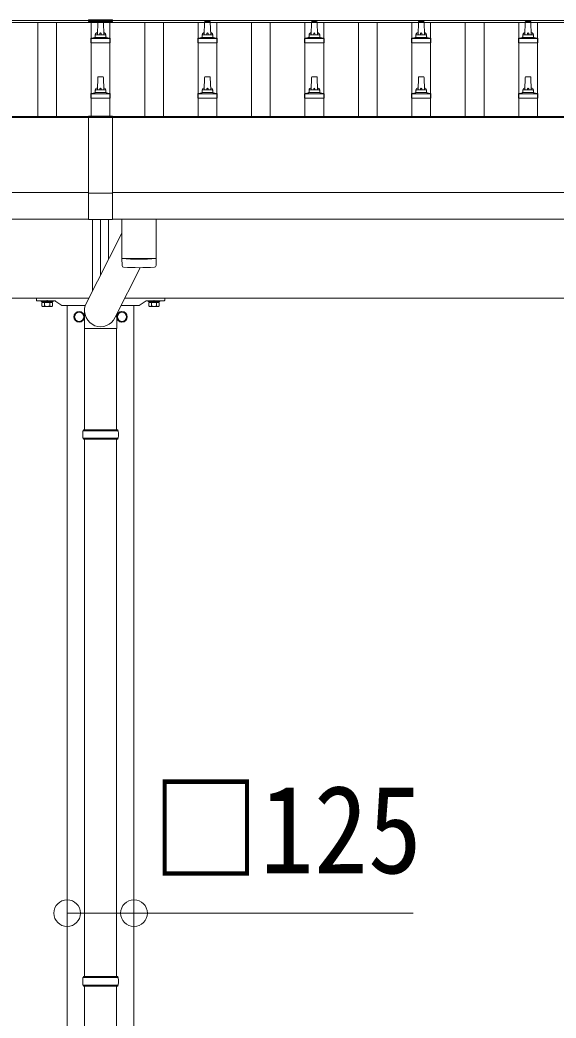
# Model space of a CAD drawing. Units: millimetres at full size, sheet at 1:50; details may follow other scales. Extents: x -14053 to 14053, y -9700 to 9700.
# Drawn here: x -3127 to -2124, y -3600 to -1733 of the extents above; entities that cross this region are included whole.
import ezdxf
from ezdxf.enums import TextEntityAlignment as Align

# ---------------------------------------------------------------- set-up
doc = ezdxf.new("R2010")
doc.units = ezdxf.units.MM
doc.header["$LTSCALE"] = 50
doc.header["$PDMODE"] = 32
doc.header["$PDSIZE"] = 50
for name, color, linetype, lineweight in [('0-1_Defpoints', 4, 'Continuous', 9), ('0-2_TEXT1', 5, 'Continuous', 5), ('0-3_SHAPE', 7, 'Continuous', 9), ('0-6_PARTS1', 6, 'Continuous', 9)]:
    doc.layers.add(name, color=color, linetype=linetype, lineweight=lineweight)
doc.styles.add('ＭＳ ゴシック', font='')
doc.styles.get('ＭＳ ゴシック').set_extended_font_data('MS Gothic')

msp = doc.modelspace()

# ---------------------------------------------------------------- linework, layer by layer
at = {"layer": '0-1_Defpoints'}
for p, q in [((-8999.38, -1734.26), (-2998.88, -1734.26)), ((-1153.38, -1734.26), (-2953.88, -1734.26)), ((-8999.38, -1737.85), (-2976.38, -1737.85)), ((-1153.38, -1737.85), (-2976.38, -1737.85)), ((-8997.38, -1913.87), (-2998.88, -1913.87)), ((-8997.38, -1915.76), (-2976.38, -1915.76)), ((-2998.88, -1912.91), (-2998.88, -2106.48)), ((-1155.38, -1915.76), (-2997.38, -1915.76)), ((-2953.88, -1912.91), (-2953.88, -2106.48)), ((-1155.38, -1913.87), (-2953.88, -1913.87)), ((-2998.88, -2055.65), (-8997.38, -2055.65)), ((-2998.88, -2057.18), (-2953.88, -2057.18)), ((-2953.88, -2055.65), (-1155.38, -2055.65)), ((-8997.38, -2105.47), (-2998.88, -2105.47)), ((-2991.38, -2239.59), (-2991.38, -2106.48)), ((-2976.38, -2210.22), (-2976.38, -2106.48)), ((-2961.38, -2180.85), (-2961.38, -2106.48)), ((-1155.38, -2105.47), (-2953.88, -2105.47)), ((-2998.42, -2253.37), (-8881.47, -2253.37)), ((-3096.38, -2254.37), (-3096.38, -2256.37)), ((-3096.38, -2256.37), (-3096.38, -2257.37)), ((-2998.42, -2253.37), (-3095.38, -2253.37)), ((-2931.05, -2253.37), (-1176.38, -2253.37)), ((-2931.05, -2253.37), (-2857.38, -2253.37)), ((-2856.38, -2254.37), (-2856.38, -2256.37)), ((-2856.38, -2256.37), (-2856.38, -2257.37)), ((-3095.38, -2258.37), (-3077.05, -2258.37)), ((-3086.2, -2261.77), (-3086.2, -2268.01)), ((-3066.57, -2261.77), (-3086.2, -2261.77)), ((-3084.88, -2268.77), (-3086.2, -2268.01)), ((-3067.88, -2268.77), (-3084.88, -2268.77)), ((-3081.29, -2261.77), (-3081.29, -2268.01)), ((-3075.71, -2258.37), (-3063.25, -2258.37)), ((-3071.47, -2261.77), (-3071.47, -2268.01)), ((-3067.88, -2268.77), (-3066.57, -2268.01)), ((-3066.57, -2261.77), (-3066.57, -2268.01)), ((-3059.84, -2259.44), (-3048.64, -2267.19)), ((-3017.05, -2267.37), (-3048.07, -2267.37)), ((-3038.88, -5253.37), (-3038.88, -2267.37)), ((-3005.45, -2267.37), (-3015.71, -2267.37)), ((-2938.2, -2267.37), (-2904.69, -2267.37)), ((-2913.88, -2267.37), (-2913.88, -5253.37)), ((-2892.92, -2259.44), (-2904.12, -2267.19)), ((-2877.05, -2258.37), (-2889.51, -2258.37)), ((-2886.2, -2261.77), (-2886.2, -2268.01)), ((-2886.2, -2261.77), (-2866.57, -2261.77)), ((-2884.88, -2268.77), (-2886.2, -2268.01)), ((-2884.88, -2268.77), (-2867.88, -2268.77)), ((-2881.29, -2261.77), (-2881.29, -2268.01)), ((-2857.38, -2258.37), (-2875.71, -2258.37)), ((-2871.47, -2261.77), (-2871.47, -2268.01)), ((-2867.88, -2268.77), (-2866.57, -2268.01)), ((-2866.57, -2261.77), (-2866.57, -2268.01)), ((-3007.78, -2288.12), (-3007.88, -2288.12)), ((-3007.78, -2288.62), (-3007.88, -2288.62)), ((-2944.98, -2288.12), (-2944.88, -2288.12)), ((-2944.98, -2288.62), (-2944.88, -2288.62))]:
    msp.add_line(p, q, dxfattribs=at)
for points in [[(-3087.38, -2258.37), (-3065.38, -2258.37), (-3065.38, -2259.97), (-3087.38, -2259.97)], [(-3067.78, -2259.97), (-3067.78, -2261.77), (-3084.98, -2261.77), (-3084.98, -2259.97)], [(-2865.38, -2258.37), (-2887.38, -2258.37), (-2887.38, -2259.97), (-2865.38, -2259.97)], [(-2884.98, -2259.97), (-2884.98, -2261.77), (-2867.78, -2261.77), (-2867.78, -2259.97)], [(-3016.38, -2278.56), (-3024.88, -2283.46), (-3024.88, -2293.28), (-3016.38, -2298.19), (-3007.88, -2293.28), (-3007.88, -2283.46)], [(-2936.38, -2278.56), (-2927.88, -2283.46), (-2927.88, -2293.28), (-2936.38, -2298.19), (-2944.88, -2293.28), (-2944.88, -2283.46)]]:
    msp.add_lwpolyline(points, close=True, dxfattribs=at)
for centre, radius in [((-3016.38, -2288.37), 10), ((-3016.38, -2288.37), 8.5), ((-2936.38, -2288.37), 10), ((-2936.38, -2288.37), 8.5)]:
    msp.add_circle(centre, radius, dxfattribs=at)
for centre, radius, start, end in [((-3095.38, -2254.37), 1, 90, 180), ((-3095.38, -2257.37), 1, 180, 270), ((-3076.38, -2258.37), 0.5, 16.60155, 163.39845), ((-2876.38, -2258.37), 0.5, 16.60155, 163.39845), ((-2857.38, -2254.37), 1, 0, 90), ((-2857.38, -2257.37), 1, 270, 0), ((-3083.74, -2264.43), 4.34, 235.61575, 304.38425), ((-3076.38, -2252.53), 16.24, 252.41205, 287.58795), ((-3077.05, -2258.17), 0.2, 270, 343.39845), ((-3075.71, -2258.17), 0.2, 196.60155, 270), ((-3069.02, -2264.43), 4.34, 235.61575, 304.38425), ((-3063.25, -2264.37), 6, 55.30485, 90), ((-3048.07, -2266.37), 1, 235.30485, 270), ((-3017.05, -2267.17), 0.2, 270, 343.39845), ((-3016.38, -2267.37), 0.5, 16.60155, 163.39845), ((-3015.71, -2267.17), 0.2, 196.60155, 270), ((-2904.69, -2266.37), 1, 270, 304.69515), ((-2889.51, -2264.37), 6, 90, 124.69515), ((-2883.74, -2264.43), 4.34, 235.61575, 304.38425), ((-2876.38, -2252.53), 16.24, 252.41205, 287.58795), ((-2877.05, -2258.17), 0.2, 270, 343.39845), ((-2875.71, -2258.17), 0.2, 196.60155, 270), ((-2869.02, -2264.43), 4.34, 235.61575, 304.38425), ((-3016.38, -2288.37), 8.6, 171.25399, 188.74601), ((-3016.38, -2288.37), 8.6, 111.25399, 128.74601), ((-3016.38, -2288.37), 8.6, 231.25399, 248.74601), ((-3016.38, -2288.37), 8.6, 51.25399, 68.74601), ((-3016.38, -2288.37), 8.6, 291.25399, 308.74601), ((-3016.38, -2288.37), 8.6, 1.66581, 8.74601), ((-3016.38, -2288.37), 8.6, 351.25399, 358.33419), ((-2936.38, -2288.37), 8.6, 171.25399, 178.33419), ((-2936.38, -2288.37), 8.6, 181.66581, 188.74601), ((-2936.38, -2288.37), 8.6, 111.25399, 128.74601), ((-2936.38, -2288.37), 8.6, 231.25399, 248.74601), ((-2936.38, -2288.37), 8.6, 51.25399, 68.74601), ((-2936.38, -2288.37), 8.6, 291.25399, 308.74601), ((-2936.38, -2288.37), 8.6, 351.25399, 8.74601)]:
    msp.add_arc(centre, radius, start, end, dxfattribs=at)
at = {"layer": '0-2_TEXT1'}
for p, q in [((-2998.88, -1733.26), (-2998.88, -1736.11)), ((-2953.88, -1733.26), (-2998.88, -1733.26)), ((-2953.88, -1735.11), (-2998.88, -1735.11)), ((-2953.88, -1733.26), (-2953.88, -1736.11)), ((-2953.88, -1736.11), (-2998.88, -1736.11)), ((-2982.38, -1760.78), (-2981.65, -1737.25)), ((-2980.65, -1736.28), (-2972.11, -1736.28)), ((-2976.38, -1736.11), (-2976.38, -1737.85)), ((-2971.11, -1737.25), (-2970.38, -1760.78)), ((-2781.65, -1737.25), (-2782.38, -1760.78)), ((-2772.11, -1736.28), (-2780.65, -1736.28)), ((-2770.38, -1760.78), (-2771.11, -1737.25)), ((-2581.65, -1737.25), (-2582.38, -1760.78)), ((-2572.11, -1736.28), (-2580.65, -1736.28)), ((-2570.38, -1760.78), (-2571.11, -1737.25)), ((-2381.65, -1737.25), (-2382.38, -1760.78)), ((-2372.11, -1736.28), (-2380.65, -1736.28)), ((-2370.38, -1760.78), (-2371.11, -1737.25)), ((-2181.65, -1737.25), (-2182.38, -1760.78)), ((-2172.11, -1736.28), (-2180.65, -1736.28)), ((-2170.38, -1760.78), (-2171.11, -1737.25)), ((-2994.63, -1776.28), (-2994.63, -1768.56)), ((-2994.25, -1767.78), (-2958.51, -1767.78)), ((-2993.87, -1767.59), (-2987.14, -1765.96)), ((-2986.76, -1765.78), (-2966, -1765.78)), ((-2986.38, -1764.99), (-2986.38, -1760.78)), ((-2985.38, -1760.78), (-2967.38, -1760.78)), ((-2966.38, -1764.99), (-2966.38, -1760.78)), ((-2958.89, -1767.59), (-2965.62, -1765.96)), ((-2958.13, -1776.28), (-2958.13, -1768.56)), ((-2794.63, -1776.28), (-2794.63, -1768.56)), ((-2758.51, -1767.78), (-2794.25, -1767.78)), ((-2793.87, -1767.59), (-2787.14, -1765.96)), ((-2766, -1765.78), (-2786.76, -1765.78)), ((-2786.38, -1764.99), (-2786.38, -1760.78)), ((-2767.38, -1760.78), (-2785.38, -1760.78)), ((-2766.38, -1764.99), (-2766.38, -1760.78)), ((-2758.89, -1767.59), (-2765.62, -1765.96)), ((-2758.13, -1776.28), (-2758.13, -1768.56)), ((-2594.63, -1776.28), (-2594.63, -1768.56)), ((-2558.51, -1767.78), (-2594.25, -1767.78)), ((-2593.87, -1767.59), (-2587.14, -1765.96)), ((-2566, -1765.78), (-2586.76, -1765.78)), ((-2586.38, -1764.99), (-2586.38, -1760.78)), ((-2567.38, -1760.78), (-2585.38, -1760.78)), ((-2566.38, -1764.99), (-2566.38, -1760.78)), ((-2558.89, -1767.59), (-2565.62, -1765.96)), ((-2558.13, -1776.28), (-2558.13, -1768.56)), ((-2394.63, -1776.28), (-2394.63, -1768.56)), ((-2358.51, -1767.78), (-2394.25, -1767.78)), ((-2393.87, -1767.59), (-2387.14, -1765.96)), ((-2366, -1765.78), (-2386.76, -1765.78)), ((-2386.38, -1764.99), (-2386.38, -1760.78)), ((-2367.38, -1760.78), (-2385.38, -1760.78)), ((-2366.38, -1764.99), (-2366.38, -1760.78)), ((-2358.89, -1767.59), (-2365.62, -1765.96)), ((-2358.13, -1776.28), (-2358.13, -1768.56)), ((-2194.63, -1776.28), (-2194.63, -1768.56)), ((-2158.51, -1767.78), (-2194.25, -1767.78)), ((-2193.87, -1767.59), (-2187.14, -1765.96)), ((-2166, -1765.78), (-2186.76, -1765.78)), ((-2186.38, -1764.99), (-2186.38, -1760.78)), ((-2167.38, -1760.78), (-2185.38, -1760.78)), ((-2166.38, -1764.99), (-2166.38, -1760.78)), ((-2158.89, -1767.59), (-2165.62, -1765.96)), ((-2158.13, -1776.28), (-2158.13, -1768.56)), ((-2958.13, -1776.28), (-2994.63, -1776.28)), ((-2794.63, -1776.28), (-2758.13, -1776.28)), ((-2594.63, -1776.28), (-2558.13, -1776.28)), ((-2394.63, -1776.28), (-2358.13, -1776.28)), ((-2194.63, -1776.28), (-2158.13, -1776.28)), ((-2982.38, -1864.11), (-2981.65, -1840.59)), ((-2980.65, -1839.61), (-2972.11, -1839.61)), ((-2971.11, -1840.59), (-2970.38, -1864.11)), ((-2781.65, -1840.59), (-2782.38, -1864.11)), ((-2772.11, -1839.61), (-2780.65, -1839.61)), ((-2770.38, -1864.11), (-2771.11, -1840.59)), ((-2581.65, -1840.59), (-2582.38, -1864.11)), ((-2572.11, -1839.61), (-2580.65, -1839.61)), ((-2570.38, -1864.11), (-2571.11, -1840.59)), ((-2381.65, -1840.59), (-2382.38, -1864.11)), ((-2372.11, -1839.61), (-2380.65, -1839.61)), ((-2370.38, -1864.11), (-2371.11, -1840.59)), ((-2181.65, -1840.59), (-2182.38, -1864.11)), ((-2172.11, -1839.61), (-2180.65, -1839.61)), ((-2170.38, -1864.11), (-2171.11, -1840.59)), ((-2986.38, -1868.32), (-2986.38, -1864.11)), ((-2985.38, -1864.11), (-2967.38, -1864.11)), ((-2966.38, -1868.32), (-2966.38, -1864.11)), ((-2786.38, -1868.32), (-2786.38, -1864.11)), ((-2767.38, -1864.11), (-2785.38, -1864.11)), ((-2766.38, -1868.32), (-2766.38, -1864.11)), ((-2586.38, -1868.32), (-2586.38, -1864.11)), ((-2567.38, -1864.11), (-2585.38, -1864.11)), ((-2566.38, -1868.32), (-2566.38, -1864.11)), ((-2386.38, -1868.32), (-2386.38, -1864.11)), ((-2367.38, -1864.11), (-2385.38, -1864.11)), ((-2366.38, -1868.32), (-2366.38, -1864.11)), ((-2186.38, -1868.32), (-2186.38, -1864.11)), ((-2167.38, -1864.11), (-2185.38, -1864.11)), ((-2166.38, -1868.32), (-2166.38, -1864.11)), ((-2994.63, -1879.61), (-2994.63, -1871.9)), ((-2958.13, -1879.61), (-2994.63, -1879.61)), ((-2994.25, -1871.11), (-2958.51, -1871.11)), ((-2993.87, -1870.92), (-2987.14, -1869.29)), ((-2986.76, -1869.11), (-2966, -1869.11)), ((-2958.89, -1870.92), (-2965.62, -1869.29)), ((-2958.13, -1879.61), (-2958.13, -1871.9)), ((-2794.63, -1879.61), (-2794.63, -1871.9)), ((-2794.63, -1879.61), (-2758.13, -1879.61)), ((-2758.51, -1871.11), (-2794.25, -1871.11)), ((-2793.87, -1870.92), (-2787.14, -1869.29)), ((-2766, -1869.11), (-2786.76, -1869.11)), ((-2758.89, -1870.92), (-2765.62, -1869.29)), ((-2758.13, -1879.61), (-2758.13, -1871.9)), ((-2594.63, -1879.61), (-2594.63, -1871.9)), ((-2594.63, -1879.61), (-2558.13, -1879.61)), ((-2558.51, -1871.11), (-2594.25, -1871.11)), ((-2593.87, -1870.92), (-2587.14, -1869.29)), ((-2566, -1869.11), (-2586.76, -1869.11)), ((-2558.89, -1870.92), (-2565.62, -1869.29)), ((-2558.13, -1879.61), (-2558.13, -1871.9)), ((-2394.63, -1879.61), (-2394.63, -1871.9)), ((-2394.63, -1879.61), (-2358.13, -1879.61)), ((-2358.51, -1871.11), (-2394.25, -1871.11)), ((-2393.87, -1870.92), (-2387.14, -1869.29)), ((-2366, -1869.11), (-2386.76, -1869.11)), ((-2358.89, -1870.92), (-2365.62, -1869.29)), ((-2358.13, -1879.61), (-2358.13, -1871.9)), ((-2194.63, -1879.61), (-2194.63, -1871.9)), ((-2194.63, -1879.61), (-2158.13, -1879.61)), ((-2158.51, -1871.11), (-2194.25, -1871.11)), ((-2193.87, -1870.92), (-2187.14, -1869.29)), ((-2166, -1869.11), (-2186.76, -1869.11)), ((-2158.89, -1870.92), (-2165.62, -1869.29)), ((-2158.13, -1879.61), (-2158.13, -1871.9))]:
    msp.add_line(p, q, dxfattribs=at)
at = {"layer": '0-2_TEXT1', "color": 4, "lineweight": 9}
for p, q in [((-3093.88, -1913.87), (-3093.88, -1737.85)), ((-3058.88, -1913.87), (-3058.88, -1737.85)), ((-2993.88, -1912.91), (-2993.88, -1737.85)), ((-2958.88, -1912.91), (-2958.88, -1737.85)), ((-2893.88, -1913.87), (-2893.88, -1737.85)), ((-2858.88, -1913.87), (-2858.88, -1737.85)), ((-2793.88, -1913.87), (-2793.88, -1737.85)), ((-2758.88, -1913.87), (-2758.88, -1737.85)), ((-2693.88, -1913.87), (-2693.88, -1737.85)), ((-2658.88, -1913.87), (-2658.88, -1737.85)), ((-2593.88, -1913.87), (-2593.88, -1737.85)), ((-2558.88, -1913.87), (-2558.88, -1737.85)), ((-2493.88, -1913.87), (-2493.88, -1737.85)), ((-2458.88, -1913.87), (-2458.88, -1737.85)), ((-2393.88, -1913.87), (-2393.88, -1737.85)), ((-2358.88, -1913.87), (-2358.88, -1737.85)), ((-2293.88, -1913.87), (-2293.88, -1737.85)), ((-2258.88, -1913.87), (-2258.88, -1737.85)), ((-2193.88, -1913.87), (-2193.88, -1737.85)), ((-2158.88, -1913.87), (-2158.88, -1737.85)), ((-2953.88, -1912.91), (-2998.88, -1912.91)), ((-2953.88, -1914.79), (-2998.88, -1914.79))]:
    msp.add_line(p, q, dxfattribs=at)
at = {"layer": '0-2_TEXT1'}
for centre, radius, start, end in [((-2980.65, -1737.28), 1, 90, 178.60509), ((-2972.11, -1737.28), 1, 1.39491, 90), ((-2780.65, -1737.28), 1, 90, 178.60509), ((-2772.11, -1737.28), 1, 1.39491, 90), ((-2580.65, -1737.28), 1, 90, 178.60509), ((-2572.11, -1737.28), 1, 1.39491, 90), ((-2380.65, -1737.28), 1, 90, 178.60509), ((-2372.11, -1737.28), 1, 1.39491, 90), ((-2180.65, -1737.28), 1, 90, 178.60509), ((-2172.11, -1737.28), 1, 1.39491, 90), ((-2993.63, -1768.56), 1, 103.62699, 180), ((-2987.38, -1764.99), 1, 283.62699, 0), ((-2982.3, -1761.41), 4.13, 90, 171.17633), ((-2985.38, -1761.78), 1, 90, 180), ((-2973.05, -1760.78), 4.83, 133.60282, 180), ((-2979.71, -1760.78), 4.83, 0, 46.39718), ((-2970.47, -1761.41), 4.13, 8.82367, 90), ((-2967.38, -1761.78), 1, 0, 90), ((-2965.38, -1764.99), 1, 180, 256.37301), ((-2959.13, -1768.56), 1, 0, 76.37301), ((-2793.63, -1768.56), 1, 103.62699, 180), ((-2787.38, -1764.99), 1, 283.62699, 0), ((-2782.3, -1761.41), 4.13, 90, 171.17633), ((-2785.38, -1761.78), 1, 90, 180), ((-2773.05, -1760.78), 4.83, 133.60282, 180), ((-2779.71, -1760.78), 4.83, 0, 46.39718), ((-2770.47, -1761.41), 4.13, 8.82367, 90), ((-2767.38, -1761.78), 1, 0, 90), ((-2765.38, -1764.99), 1, 180, 256.37301), ((-2759.13, -1768.56), 1, 0, 76.37301), ((-2593.63, -1768.56), 1, 103.62699, 180), ((-2587.38, -1764.99), 1, 283.62699, 0), ((-2582.3, -1761.41), 4.13, 90, 171.17633), ((-2585.38, -1761.78), 1, 90, 180), ((-2573.05, -1760.78), 4.83, 133.60282, 180), ((-2579.71, -1760.78), 4.83, 0, 46.39718), ((-2570.47, -1761.41), 4.13, 8.82367, 90), ((-2567.38, -1761.78), 1, 0, 90), ((-2565.38, -1764.99), 1, 180, 256.37301), ((-2559.13, -1768.56), 1, 0, 76.37301), ((-2393.63, -1768.56), 1, 103.62699, 180), ((-2387.38, -1764.99), 1, 283.62699, 0), ((-2382.3, -1761.41), 4.13, 90, 171.17633), ((-2385.38, -1761.78), 1, 90, 180), ((-2373.05, -1760.78), 4.83, 133.60282, 180), ((-2379.71, -1760.78), 4.83, 0, 46.39718), ((-2370.47, -1761.41), 4.13, 8.82367, 90), ((-2367.38, -1761.78), 1, 0, 90), ((-2365.38, -1764.99), 1, 180, 256.37301), ((-2359.13, -1768.56), 1, 0, 76.37301), ((-2193.63, -1768.56), 1, 103.62699, 180), ((-2187.38, -1764.99), 1, 283.62699, 0), ((-2182.3, -1761.41), 4.13, 90, 171.17633), ((-2185.38, -1761.78), 1, 90, 180), ((-2173.05, -1760.78), 4.83, 133.60282, 180), ((-2179.71, -1760.78), 4.83, 0, 46.39718), ((-2170.47, -1761.41), 4.13, 8.82367, 90), ((-2167.38, -1761.78), 1, 0, 90), ((-2165.38, -1764.99), 1, 180, 256.37301), ((-2159.13, -1768.56), 1, 0, 76.37301), ((-2980.65, -1840.61), 1, 90, 178.60509), ((-2972.11, -1840.61), 1, 1.39491, 90), ((-2780.65, -1840.61), 1, 90, 178.60509), ((-2772.11, -1840.61), 1, 1.39491, 90), ((-2580.65, -1840.61), 1, 90, 178.60509), ((-2572.11, -1840.61), 1, 1.39491, 90), ((-2380.65, -1840.61), 1, 90, 178.60509), ((-2372.11, -1840.61), 1, 1.39491, 90), ((-2180.65, -1840.61), 1, 90, 178.60509), ((-2172.11, -1840.61), 1, 1.39491, 90), ((-2982.3, -1864.74), 4.13, 90, 171.17633), ((-2985.38, -1865.11), 1, 90, 180), ((-2973.05, -1864.11), 4.83, 133.60282, 180), ((-2979.71, -1864.11), 4.83, 0, 46.39718), ((-2970.47, -1864.74), 4.13, 8.82367, 90), ((-2967.38, -1865.11), 1, 0, 90), ((-2782.3, -1864.74), 4.13, 90, 171.17633), ((-2785.38, -1865.11), 1, 90, 180), ((-2773.05, -1864.11), 4.83, 133.60282, 180), ((-2779.71, -1864.11), 4.83, 0, 46.39718), ((-2770.47, -1864.74), 4.13, 8.82367, 90), ((-2767.38, -1865.11), 1, 0, 90), ((-2582.3, -1864.74), 4.13, 90, 171.17633), ((-2585.38, -1865.11), 1, 90, 180), ((-2573.05, -1864.11), 4.83, 133.60282, 180), ((-2579.71, -1864.11), 4.83, 0, 46.39718), ((-2570.47, -1864.74), 4.13, 8.82367, 90), ((-2567.38, -1865.11), 1, 0, 90), ((-2382.3, -1864.74), 4.13, 90, 171.17633), ((-2385.38, -1865.11), 1, 90, 180), ((-2373.05, -1864.11), 4.83, 133.60282, 180), ((-2379.71, -1864.11), 4.83, 0, 46.39718), ((-2370.47, -1864.74), 4.13, 8.82367, 90), ((-2367.38, -1865.11), 1, 0, 90), ((-2182.3, -1864.74), 4.13, 90, 171.17633), ((-2185.38, -1865.11), 1, 90, 180), ((-2173.05, -1864.11), 4.83, 133.60282, 180), ((-2179.71, -1864.11), 4.83, 0, 46.39718), ((-2170.47, -1864.74), 4.13, 8.82367, 90), ((-2167.38, -1865.11), 1, 0, 90), ((-2993.63, -1871.9), 1, 103.62699, 180), ((-2987.38, -1868.32), 1, 283.62699, 0), ((-2965.38, -1868.32), 1, 180, 256.37301), ((-2959.13, -1871.9), 1, 0, 76.37301), ((-2793.63, -1871.9), 1, 103.62699, 180), ((-2787.38, -1868.32), 1, 283.62699, 0), ((-2765.38, -1868.32), 1, 180, 256.37301), ((-2759.13, -1871.9), 1, 0, 76.37301), ((-2593.63, -1871.9), 1, 103.62699, 180), ((-2587.38, -1868.32), 1, 283.62699, 0), ((-2565.38, -1868.32), 1, 180, 256.37301), ((-2559.13, -1871.9), 1, 0, 76.37301), ((-2393.63, -1871.9), 1, 103.62699, 180), ((-2387.38, -1868.32), 1, 283.62699, 0), ((-2365.38, -1868.32), 1, 180, 256.37301), ((-2359.13, -1871.9), 1, 0, 76.37301), ((-2193.63, -1871.9), 1, 103.62699, 180), ((-2187.38, -1868.32), 1, 283.62699, 0), ((-2165.38, -1868.32), 1, 180, 256.37301), ((-2159.13, -1871.9), 1, 0, 76.37301)]:
    msp.add_arc(centre, radius, start, end, dxfattribs=at)
at = {"layer": '0-3_SHAPE'}
for p, q in [((-2998.88, -2106.48), (-2953.88, -2106.48)), ((-2936.38, -2105.47), (-2936.38, -2178.52)), ((-2872.38, -2105.47), (-2872.38, -2178.52)), ((-2936.38, -2131.9), (-3005.32, -2266.88)), ((-2936.18, -2192.5), (-2936.41, -2179.52)), ((-2931.91, -2178.8), (-2931.89, -2179.8)), ((-2876.86, -2178.8), (-2876.87, -2179.8)), ((-2872.35, -2179.52), (-2872.58, -2192.5)), ((-2901.99, -2196.47), (-2949.33, -2289.17)), ((-3006.53, -2310.08), (-3006.53, -2275.41)), ((-2946.23, -2310.08), (-2946.23, -2283.1)), ((-3006.53, -2310.08), (-2976.38, -2310.08)), ((-3006.38, -2310.08), (-3006.38, -2499.37)), ((-2946.23, -2310.08), (-2976.38, -2310.08)), ((-2946.38, -2310.08), (-2946.38, -2499.37)), ((-2944.38, -2499.37), (-3008.38, -2499.37)), ((-3008.38, -2499.37), (-3008.38, -2501.37)), ((-2944.38, -2499.37), (-2944.38, -2501.37)), ((-2943.38, -2501.37), (-3009.38, -2501.37)), ((-2943.38, -2515.37), (-3009.38, -2515.37)), ((-3008.38, -2517.37), (-3008.38, -2515.37)), ((-2944.38, -2517.37), (-3008.38, -2517.37)), ((-3006.38, -2517.37), (-3006.38, -3521.87)), ((-2946.38, -2517.37), (-2946.38, -3521.87)), ((-2944.38, -2517.37), (-2944.38, -2515.37)), ((-2943.38, -3523.86), (-3009.38, -3523.86)), ((-2944.38, -3521.86), (-3008.38, -3521.86)), ((-3008.38, -3521.86), (-3008.38, -3523.86)), ((-2944.38, -3521.86), (-2944.38, -3523.86)), ((-2943.38, -3537.86), (-3009.38, -3537.86)), ((-3008.38, -3539.86), (-3008.38, -3537.86)), ((-2944.38, -3539.86), (-3008.38, -3539.86)), ((-3006.38, -3539.86), (-3006.38, -4544.37)), ((-2946.38, -3539.86), (-2946.38, -4544.37)), ((-2944.38, -3539.86), (-2944.38, -3537.86))]:
    msp.add_line(p, q, dxfattribs=at)
for centre, radius, start, end in [((-2904.38, -1698.79), 480.8, 266.18381, 273.81619), ((-2904.38, -1699.79), 480.8, 266.18381, 273.81619), ((-2932.76, -2192.27), 3.43, 183.91307, 262.91645), ((-2904.39, -1676.81), 519.67, 266.82357, 273.17802), ((-2876, -2192.27), 3.43, 277.00994, 356.09787), ((-2960.63, -2508.37), 49.25, 171.82876, 180.00002), ((-2960.63, -2508.37), 49.25, 180.00002, 188.17127), ((-2992.13, -2508.37), 49.25, 359.99998, 8.17124), ((-2992.13, -2508.37), 49.25, 351.82873, 359.99998), ((-2960.63, -3530.86), 49.25, 171.82876, 180.00002), ((-2992.13, -3530.86), 49.25, 359.99998, 8.17124), ((-2960.63, -3530.86), 49.25, 180.00002, 188.17127), ((-2992.13, -3530.86), 49.25, 351.82873, 359.99998)]:
    msp.add_arc(centre, radius, start, end, dxfattribs=at)
msp.add_ellipse((-2976.38, -2275.41), major_axis=(0, -31.56), ratio=0.952301, start_param=4.4387875, end_param=7.4027915, dxfattribs=at)
at = {"layer": '0-6_PARTS1'}
for q in [(-3038.88, -3403.37), (-2391.25, -3403.37)]:
    msp.add_line((-2913.88, -3403.37), q, dxfattribs=at)
for p in [(-3038.88, -3403.37), (-2913.88, -3403.37)]:
    msp.add_point(p, dxfattribs=at)

# ---------------------------------------------------------------- texts
at = {"layer": '0-6_PARTS1', "color": 7, "style": 'ＭＳ ゴシック', "width": 0.9}
msp.add_text('□125', height=165, dxfattribs=at).set_placement((-2880.7, -3378.37), align=Align.BOTTOM_LEFT)

doc.saveas('drawing.dxf')
